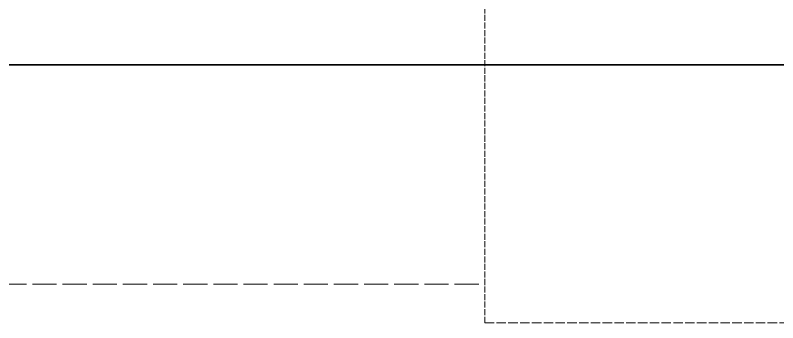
# Model space of a CAD drawing. Header units: millimetres. Extents: x 2197 to 34309, y 1850 to 24558.
# Drawn here: x 13929.6 to 13999.1, y 11408.5 to 11436.6 of the extents above; entities that cross this region are included whole.
import ezdxf

# ---------------------------------------------------------------- set-up
doc = ezdxf.new("R2010")
doc.units = ezdxf.units.MM
doc.linetypes.add('DASHED', pattern=[15, 12, -3])

# ---------------------------------------------------------------- blocks, each defined once
blk = doc.blocks.new('A$C637D7238')
at = {"color": 7, "linetype": 'DASHED', "lineweight": 13, "ltscale": 0.045833}
for p, q in [((288.583, 1270), (288.583, 1297.5)), ((288.583, 1242.5), (288.583, 1270))]:
    blk.add_line(p, q, dxfattribs=at)
at = {"color": 7, "lineweight": 35}
blk.add_line((52.999, 1266), (836.999, 1266), dxfattribs=at)
at = {"color": 7, "linetype": 'DASHED', "lineweight": 13, "ltscale": 0.183333}
blk.add_line((178.583, 1246), (288.583, 1246), dxfattribs=at)
at = {"color": 7, "linetype": 'DASHED', "lineweight": 13, "ltscale": 0.071667}
blk.add_line((288.583, 1242.5), (331.583, 1242.5), dxfattribs=at)
blk = doc.blocks.new('1')
at = {"color": 7}
blk.add_blockref('A$C637D7238', (13683.835, 10166.03), dxfattribs=at)

msp = doc.modelspace()

# ---------------------------------------------------------------- block references
msp.add_blockref('1', (0, 0))

doc.saveas('drawing.dxf')
